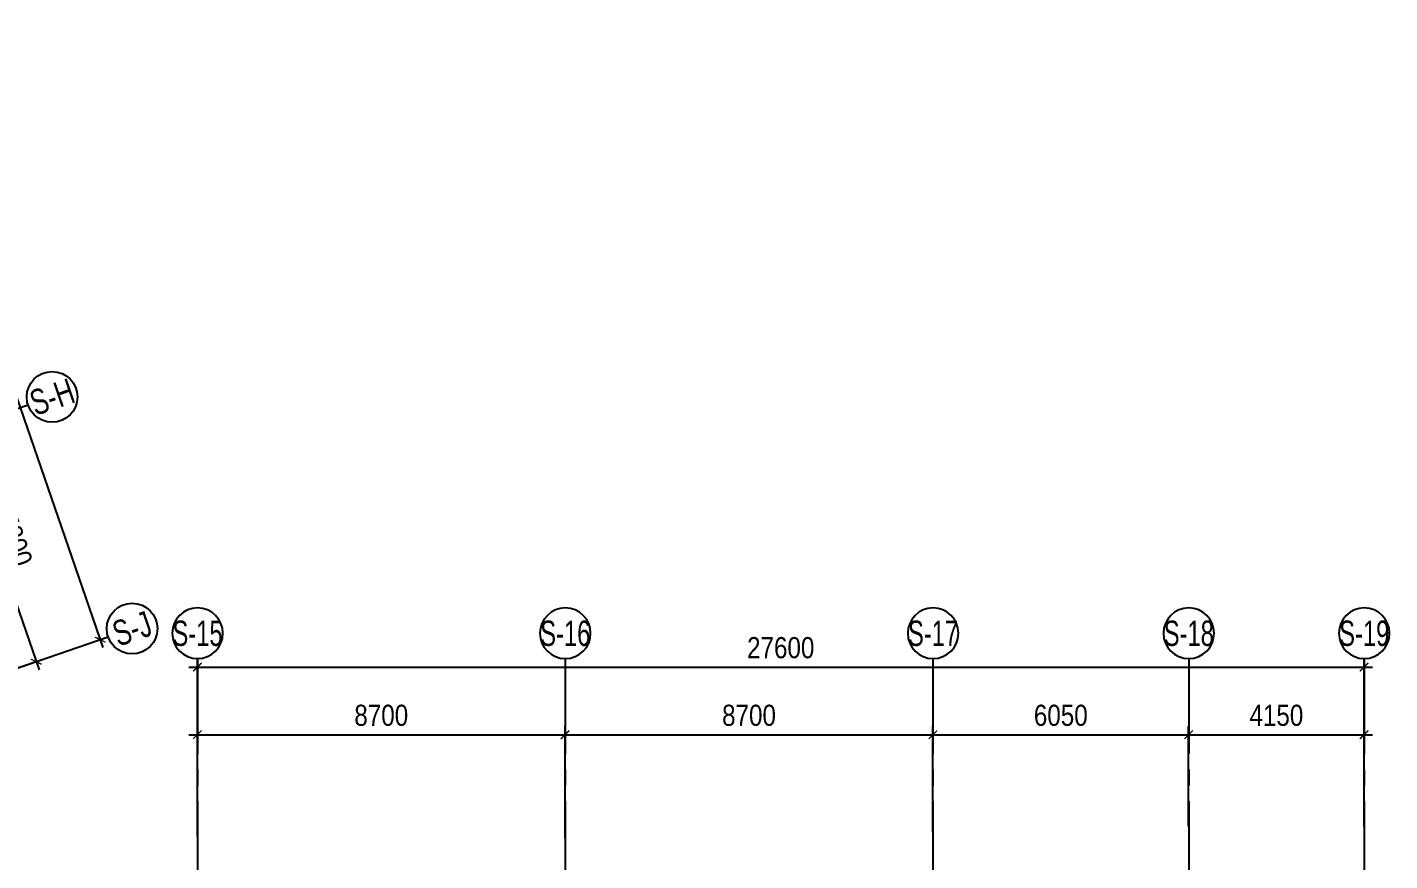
# Model space of a CAD drawing. Header units: millimetres. Extents: x -340714 to 2967022, y -655653 to 62.
# Drawn here: x 1354160 to 1386392, y -136905 to -117184 of the extents above; entities that cross this region are included whole.
import ezdxf
from ezdxf.enums import TextEntityAlignment as Align

# ---------------------------------------------------------------- set-up
doc = ezdxf.new("R2010")
doc.units = ezdxf.units.MM
doc.header["$LTSCALE"] = 100
doc.header["$PDMODE"] = 32
doc.header["$PDSIZE"] = 2.5
doc.linetypes.add('CENTER2', pattern=[1.125, 0.75, -0.125, 0.125, -0.125])
for name, color, linetype in [('ccu12-Truc', 13, 'CENTER2'), ('KT-Dim', 8, 'Continuous'), ('Xref_ST_MBDV Cot vach 30.7.2022|Xref_ST_MBDV Cot vach 30.7.2022|Xref_ST_MBDV Cot vach 30.7.2022|Xref_ST_MBDV Cot vach 30.7.2022|A-GRID-SYM', 50, 'Continuous')]:
    doc.layers.add(name, color=color, linetype=linetype)
doc.styles.add('Arial Narrow', font='ARIALN.TTF')
doc.styles.add('HBA-Text', font='GOTHIC.TTF')
doc.dimstyles.new('ccu12-200', dxfattribs={"dimscale": 200, "dimtxt": 2.5, "dimasz": 1, "dimexe": 1, "dimexo": 2, "dimgap": 1, "dimtad": 1, "dimdec": 0, "dimrnd": 5, "dimdsep": 46, "dimtxsty": 'Arial Narrow', "dimblk": 'ARCHTICK', "dimcen": -1, "dimdle": 1, "dimclrd": 256, "dimclre": 256, "dimclrt": 3, "dimadec": 0, "dimazin": 2, "dimtfac": 0.1, "dimtdec": 0, "dimtmove": 0, "dimatfit": 1, "dimldrblk": 'ARCHTICK', "dimfxl": 1, "dimtvp": 0.833333, "dimtolj": 1, "dimtzin": 12, "dimarcsym": 0})

# ---------------------------------------------------------------- blocks, each defined once
blk = doc.blocks.new('_ARCHTICK')
at = {"color": 0, "linetype": 'ByBlock', "const_width": 0.15}
blk.add_lwpolyline([(-0.5, -0.5), (0.5, 0.5)], dxfattribs=at)
blk = doc.blocks.new('*D1054')
at = {"layer": 'Defpoints', "color": 0, "transparency": 16777216}
for p in [(373326, -61952, 0), (377787, -66548), (375218, -67435, 0)]:
    blk.add_point(p, dxfattribs=at)
at = {"layer": 'KT-Dim', "lineweight": -2, "transparency": 16777216}
for p, q in [((375829, -60876), (377853, -66737)), ((373704, -61822), (376084, -61000)), ((375596, -67304), (377976, -66483))]:
    blk.add_line(p, q, dxfattribs=at)
at = {"layer": 'KT-Dim', "lineweight": -2, "transparency": 16777216, "xscale": 200, "yscale": 200, "zscale": 200}
for p, rotation in [((375894, -61065), 109.0471074728855), ((377787, -66548), 289.0471074728856)]:
    blk.add_blockref('_ARCHTICK', p, dxfattribs=dict(at, rotation=rotation))
at = {"layer": 'KT-Dim', "color": 3, "transparency": 16777216, "insert": (377271, -63658), "char_height": 500, "attachment_point": 5, "rotation": 289.0471, "style": 'Arial Narrow'}
blk.add_mtext('\\A1;5800', dxfattribs=at)
blk = doc.blocks.new('GRID-SYM-flat-91')
at = {"layer": 'Xref_ST_MBDV Cot vach 30.7.2022|Xref_ST_MBDV Cot vach 30.7.2022|Xref_ST_MBDV Cot vach 30.7.2022|Xref_ST_MBDV Cot vach 30.7.2022|A-GRID-SYM'}
blk.add_circle((0, 0, 0), 900, dxfattribs=at)
at = {"layer": 'Xref_ST_MBDV Cot vach 30.7.2022|Xref_ST_MBDV Cot vach 30.7.2022|Xref_ST_MBDV Cot vach 30.7.2022|Xref_ST_MBDV Cot vach 30.7.2022|A-GRID-SYM', "style": 'HBA-Text'}
blk.add_attdef('GRID', text='', height=900, rotation=19.0471, dxfattribs=at).set_placement((0, 0, 0), align=Align.MIDDLE_CENTER)
blk = doc.blocks.new('GRID-SYM-flat-103')
at = {"layer": 'Xref_ST_MBDV Cot vach 30.7.2022|Xref_ST_MBDV Cot vach 30.7.2022|Xref_ST_MBDV Cot vach 30.7.2022|Xref_ST_MBDV Cot vach 30.7.2022|A-GRID-SYM'}
blk.add_circle((0, 0, 0), 900, dxfattribs=at)
at = {"layer": 'Xref_ST_MBDV Cot vach 30.7.2022|Xref_ST_MBDV Cot vach 30.7.2022|Xref_ST_MBDV Cot vach 30.7.2022|Xref_ST_MBDV Cot vach 30.7.2022|A-GRID-SYM', "style": 'HBA-Text'}
blk.add_attdef('GRID', text='', height=900, rotation=19.0471, dxfattribs=at).set_placement((0, 0, 0), align=Align.MIDDLE_CENTER)
blk = doc.blocks.new('*D1030')
at = {"layer": 'Defpoints', "color": 0, "transparency": 16777216}
for p in [(366647, -37704, 0), (379300, -66026), (376730, -66913, 0)]:
    blk.add_point(p, dxfattribs=at)
at = {"layer": 'KT-Dim', "lineweight": -2, "transparency": 16777216}
for p, q in [((369150, -36628), (379365, -66215)), ((367025, -37574), (369405, -36752)), ((377108, -66782), (379489, -65960))]:
    blk.add_line(p, q, dxfattribs=at)
at = {"layer": 'KT-Dim', "lineweight": -2, "transparency": 16777216, "xscale": 200, "yscale": 200, "zscale": 200}
for p, rotation in [((369216, -36817), 109.0471074728855), ((379300, -66026), 289.0471074728856)]:
    blk.add_blockref('_ARCHTICK', p, dxfattribs=dict(at, rotation=rotation))
at = {"layer": 'KT-Dim', "color": 3, "transparency": 16777216, "insert": (374688, -51273), "char_height": 500, "attachment_point": 5, "rotation": 289.0471, "style": 'Arial Narrow'}
blk.add_mtext('\\A1;30900', dxfattribs=at)
blk = doc.blocks.new('*D1032')
at = {"layer": 'Defpoints', "color": 0, "transparency": 16777216}
for p in [(390299, -68275), (381599, -71082, 0), (390299, -71118, 0)]:
    blk.add_point(p, dxfattribs=at)
at = {"layer": 'KT-Dim', "lineweight": -2, "transparency": 16777216}
for p, q in [((381399, -68275), (390499, -68275)), ((381599, -70682), (381599, -68075)), ((390299, -70718), (390299, -68075))]:
    blk.add_line(p, q, dxfattribs=at)
at = {"layer": 'KT-Dim', "lineweight": -2, "transparency": 16777216, "xscale": 200, "yscale": 200, "zscale": 200, "rotation": 180}
blk.add_blockref('_ARCHTICK', (381599, -68275), dxfattribs=at)
at = {"layer": 'KT-Dim', "lineweight": -2, "transparency": 16777216, "xscale": 200, "yscale": 200, "zscale": 200}
blk.add_blockref('_ARCHTICK', (390299, -68275), dxfattribs=at)
at = {"layer": 'KT-Dim', "color": 3, "transparency": 16777216, "insert": (385949, -67819), "char_height": 500, "attachment_point": 5, "style": 'Arial Narrow'}
blk.add_mtext('\\A1;8700', dxfattribs=at)
blk = doc.blocks.new('*D1033')
at = {"layer": 'Defpoints', "color": 0, "transparency": 16777216}
for p in [(398999, -68275), (390299, -71118, 0), (398999, -70976, 0)]:
    blk.add_point(p, dxfattribs=at)
at = {"layer": 'KT-Dim', "lineweight": -2, "transparency": 16777216}
for p, q in [((390099, -68275), (399199, -68275)), ((390299, -70718), (390299, -68075)), ((398999, -70576), (398999, -68075))]:
    blk.add_line(p, q, dxfattribs=at)
at = {"layer": 'KT-Dim', "lineweight": -2, "transparency": 16777216, "xscale": 200, "yscale": 200, "zscale": 200, "rotation": 180}
blk.add_blockref('_ARCHTICK', (390299, -68275), dxfattribs=at)
at = {"layer": 'KT-Dim', "lineweight": -2, "transparency": 16777216, "xscale": 200, "yscale": 200, "zscale": 200}
blk.add_blockref('_ARCHTICK', (398999, -68275), dxfattribs=at)
at = {"layer": 'KT-Dim', "color": 3, "transparency": 16777216, "insert": (394649, -67819), "char_height": 500, "attachment_point": 5, "style": 'Arial Narrow'}
blk.add_mtext('\\A1;8700', dxfattribs=at)
blk = doc.blocks.new('*D1034')
at = {"layer": 'Defpoints', "color": 0, "transparency": 16777216}
for p in [(405049, -68275), (405049, -70845, 0), (398999, -70976)]:
    blk.add_point(p, dxfattribs=at)
at = {"layer": 'KT-Dim', "lineweight": -2, "transparency": 16777216}
for p, q in [((398799, -68275), (405249, -68275)), ((398999, -70576), (398999, -68075)), ((405049, -70445), (405049, -68075))]:
    blk.add_line(p, q, dxfattribs=at)
at = {"layer": 'KT-Dim', "lineweight": -2, "transparency": 16777216, "xscale": 200, "yscale": 200, "zscale": 200, "rotation": 180}
blk.add_blockref('_ARCHTICK', (398999, -68275), dxfattribs=at)
at = {"layer": 'KT-Dim', "lineweight": -2, "transparency": 16777216, "xscale": 200, "yscale": 200, "zscale": 200}
blk.add_blockref('_ARCHTICK', (405049, -68275), dxfattribs=at)
at = {"layer": 'KT-Dim', "color": 3, "transparency": 16777216, "insert": (402024, -67819), "char_height": 500, "attachment_point": 5, "style": 'Arial Narrow'}
blk.add_mtext('\\A1;6050', dxfattribs=at)
blk = doc.blocks.new('*D1035')
at = {"layer": 'Defpoints', "color": 0, "transparency": 16777216}
for p in [(409199, -68275), (405049, -70845, 0), (409199, -70727)]:
    blk.add_point(p, dxfattribs=at)
at = {"layer": 'KT-Dim', "lineweight": -2, "transparency": 16777216}
for p, q in [((404849, -68275), (409399, -68275)), ((405049, -70445), (405049, -68075)), ((409199, -70327), (409199, -68075))]:
    blk.add_line(p, q, dxfattribs=at)
at = {"layer": 'KT-Dim', "lineweight": -2, "transparency": 16777216, "xscale": 200, "yscale": 200, "zscale": 200, "rotation": 180}
blk.add_blockref('_ARCHTICK', (405049, -68275), dxfattribs=at)
at = {"layer": 'KT-Dim', "lineweight": -2, "transparency": 16777216, "xscale": 200, "yscale": 200, "zscale": 200}
blk.add_blockref('_ARCHTICK', (409199, -68275), dxfattribs=at)
at = {"layer": 'KT-Dim', "color": 3, "transparency": 16777216, "insert": (407124, -67819), "char_height": 500, "attachment_point": 5, "style": 'Arial Narrow'}
blk.add_mtext('\\A1;4150', dxfattribs=at)
blk = doc.blocks.new('*D1036')
at = {"layer": 'Defpoints', "color": 0, "transparency": 16777216}
for p in [(409199, -66675), (381599, -70845), (409199, -70845)]:
    blk.add_point(p, dxfattribs=at)
at = {"layer": 'KT-Dim', "lineweight": -2, "transparency": 16777216}
for p, q in [((381399, -66675), (409399, -66675)), ((381599, -70445), (381599, -66475)), ((409199, -70445), (409199, -66475))]:
    blk.add_line(p, q, dxfattribs=at)
at = {"layer": 'KT-Dim', "lineweight": -2, "transparency": 16777216, "xscale": 200, "yscale": 200, "zscale": 200, "rotation": 180}
blk.add_blockref('_ARCHTICK', (381599, -66675), dxfattribs=at)
at = {"layer": 'KT-Dim', "lineweight": -2, "transparency": 16777216, "xscale": 200, "yscale": 200, "zscale": 200}
blk.add_blockref('_ARCHTICK', (409199, -66675), dxfattribs=at)
at = {"layer": 'KT-Dim', "color": 3, "transparency": 16777216, "insert": (395399, -66219), "char_height": 500, "attachment_point": 5, "style": 'Arial Narrow'}
blk.add_mtext('\\A1;27600', dxfattribs=at)
blk = doc.blocks.new('GRID-SYM-flat-73')
at = {"layer": 'Xref_ST_MBDV Cot vach 30.7.2022|Xref_ST_MBDV Cot vach 30.7.2022|Xref_ST_MBDV Cot vach 30.7.2022|Xref_ST_MBDV Cot vach 30.7.2022|A-GRID-SYM'}
blk.add_circle((0, 0, 0), 900, dxfattribs=at)
at = {"layer": 'Xref_ST_MBDV Cot vach 30.7.2022|Xref_ST_MBDV Cot vach 30.7.2022|Xref_ST_MBDV Cot vach 30.7.2022|Xref_ST_MBDV Cot vach 30.7.2022|A-GRID-SYM', "style": 'HBA-Text'}
blk.add_attdef('GRID', text='', height=900, rotation=359.6303, dxfattribs=at).set_placement((0, 0, 0), align=Align.MIDDLE_CENTER)
blk = doc.blocks.new('Grid-ST-flat-3')
at = {"layer": 'ccu12-Truc', "ltscale": 30}
for p, q in [((377595.9, -60477.9), (312746.7, -82867)), ((377787.3, -66547.8), (314639.5, -88349.4)), ((381599.4, -66474.8), (381599.4, -104409.6)), ((390299.4, -66474.8), (390299.4, -104409.6)), ((398999.4, -66474.8), (398999.4, -104409.6)), ((405049.4, -66474.8), (405049.4, -104409.6)), ((409199.4, -66474.8), (409199.4, -104409.6))]:
    blk.add_line(p, q, dxfattribs=at)
at = {"layer": 'KT-Dim'}
ref = blk.add_blockref('GRID-SYM-flat-103', (378163.1, -60282.1, 0), dxfattribs=dict(at, xscale=0.6666666666666666, yscale=0.6666666666666666, zscale=0.6666666666666666))
ref.add_attrib('GRID', 'S-H', dxfattribs={"layer": 'Xref_ST_MBDV Cot vach 30.7.2022|Xref_ST_MBDV Cot vach 30.7.2022|Xref_ST_MBDV Cot vach 30.7.2022|Xref_ST_MBDV Cot vach 30.7.2022|A-GRID-SYM', "height": 600, "rotation": 19, "style": 'HBA-Text', "width": 0.75}).set_placement((378163.1, -60282.1, 0), align=Align.MIDDLE_CENTER)
ref = blk.add_blockref('GRID-SYM-flat-91', (380055.9, -65764.6, 0), dxfattribs=dict(at, xscale=0.6666666666666666, yscale=0.6666666666666666, zscale=0.6666666666666666))
ref.add_attrib('GRID', 'S-J', dxfattribs={"layer": 'Xref_ST_MBDV Cot vach 30.7.2022|Xref_ST_MBDV Cot vach 30.7.2022|Xref_ST_MBDV Cot vach 30.7.2022|Xref_ST_MBDV Cot vach 30.7.2022|A-GRID-SYM', "height": 600, "rotation": 19, "style": 'HBA-Text', "width": 0.75}).set_placement((380055.9, -65764.6, 0), align=Align.MIDDLE_CENTER)
ref = blk.add_blockref('GRID-SYM-flat-73', (381602.8, -65874.8, 0), dxfattribs=dict(at, xscale=-0.6666666666666665, yscale=0.6666666666666665, zscale=0.6666666666666665, rotation=179.6748020054017))
ref.add_attrib('GRID', 'S-15', dxfattribs={"layer": 'Xref_ST_MBDV Cot vach 30.7.2022|Xref_ST_MBDV Cot vach 30.7.2022|Xref_ST_MBDV Cot vach 30.7.2022|Xref_ST_MBDV Cot vach 30.7.2022|A-GRID-SYM', "height": 600, "style": 'HBA-Text', "width": 0.7}).set_placement((381602.8, -65874.8, 0), align=Align.MIDDLE_CENTER)
ref = blk.add_blockref('GRID-SYM-flat-73', (390302.8, -65874.8, 0), dxfattribs=dict(at, xscale=-0.6666666666666665, yscale=0.6666666666666665, zscale=0.6666666666666665, rotation=179.6748020054017))
ref.add_attrib('GRID', 'S-16', dxfattribs={"layer": 'Xref_ST_MBDV Cot vach 30.7.2022|Xref_ST_MBDV Cot vach 30.7.2022|Xref_ST_MBDV Cot vach 30.7.2022|Xref_ST_MBDV Cot vach 30.7.2022|A-GRID-SYM', "height": 600, "style": 'HBA-Text', "width": 0.7}).set_placement((390302.8, -65874.8, 0), align=Align.MIDDLE_CENTER)
ref = blk.add_blockref('GRID-SYM-flat-73', (399002.8, -65874.8, 0), dxfattribs=dict(at, xscale=-0.6666666666666665, yscale=0.6666666666666665, zscale=0.6666666666666665, rotation=179.6748020054017))
ref.add_attrib('GRID', 'S-17', dxfattribs={"layer": 'Xref_ST_MBDV Cot vach 30.7.2022|Xref_ST_MBDV Cot vach 30.7.2022|Xref_ST_MBDV Cot vach 30.7.2022|Xref_ST_MBDV Cot vach 30.7.2022|A-GRID-SYM', "height": 600, "style": 'HBA-Text', "width": 0.7}).set_placement((399002.8, -65874.8, 0), align=Align.MIDDLE_CENTER)
ref = blk.add_blockref('GRID-SYM-flat-73', (405052.8, -65874.8, 0), dxfattribs=dict(at, xscale=-0.6666666666666665, yscale=0.6666666666666665, zscale=0.6666666666666665, rotation=179.6748020054017))
ref.add_attrib('GRID', 'S-18', dxfattribs={"layer": 'Xref_ST_MBDV Cot vach 30.7.2022|Xref_ST_MBDV Cot vach 30.7.2022|Xref_ST_MBDV Cot vach 30.7.2022|Xref_ST_MBDV Cot vach 30.7.2022|A-GRID-SYM', "height": 600, "style": 'HBA-Text', "width": 0.7}).set_placement((405052.8, -65874.8, 0), align=Align.MIDDLE_CENTER)
ref = blk.add_blockref('GRID-SYM-flat-73', (409202.8, -65874.8, 0), dxfattribs=dict(at, xscale=-0.6666666666666665, yscale=0.6666666666666665, zscale=0.6666666666666665, rotation=179.6748020054017))
ref.add_attrib('GRID', 'S-19', dxfattribs={"layer": 'Xref_ST_MBDV Cot vach 30.7.2022|Xref_ST_MBDV Cot vach 30.7.2022|Xref_ST_MBDV Cot vach 30.7.2022|Xref_ST_MBDV Cot vach 30.7.2022|A-GRID-SYM', "height": 600, "style": 'HBA-Text', "width": 0.7}).set_placement((409202.8, -65874.8, 0), align=Align.MIDDLE_CENTER)
for base, p1, p2, picture, middle in [((379299.7, -66025.7, 0), (366646.9, -37704.3), (376730.3, -66912.7, 0), '*D1030', (374688, -51272.9, 0)), ((377787.3, -66547.8, 0), (373325.8, -61952.2), (375217.9, -67434.9, 0), '*D1054', (377271.3, -63658, 0))]:
    dim = blk.add_linear_dim(base=base, p1=p1, p2=p2, angle=109.04711, dimstyle='ccu12-200', dxfattribs=at)
    dim.commit()
    dim.dimension.update_dxf_attribs({"geometry": picture, "text_midpoint": middle})
for base, p1, p2, picture, middle in [((409199.4, -66674.8), (381599.4, -70845.4), (409199.4, -70845.4), '*D1036', (395399.4, -66219.5)), ((390299.4, -68274.8, 0), (381599.4, -71082.4), (390299.4, -71118), '*D1032', (385949.4, -67819.5, 0)), ((398999.4, -68274.8, 0), (390299.4, -71118), (398999.4, -70975.6), '*D1033', (394649.4, -67819.5, 0)), ((405049.4, -68274.8), (398999.4, -70975.6), (405049.4, -70845.4, 0), '*D1034', (402024.4, -67819.5)), ((409199.4, -68274.8), (405049.4, -70845.4, 0), (409199.4, -70726.6), '*D1035', (407124.4, -67819.5))]:
    dim = blk.add_linear_dim(base=base, p1=p1, p2=p2, dimstyle='ccu12-200', dxfattribs=at)
    dim.commit()
    dim.dimension.update_dxf_attribs({"geometry": picture, "text_midpoint": middle})

msp = doc.modelspace()

# ---------------------------------------------------------------- block references
msp.add_blockref('Grid-ST-flat-3', (976585.9, -65648.1))

doc.saveas('drawing.dxf')
